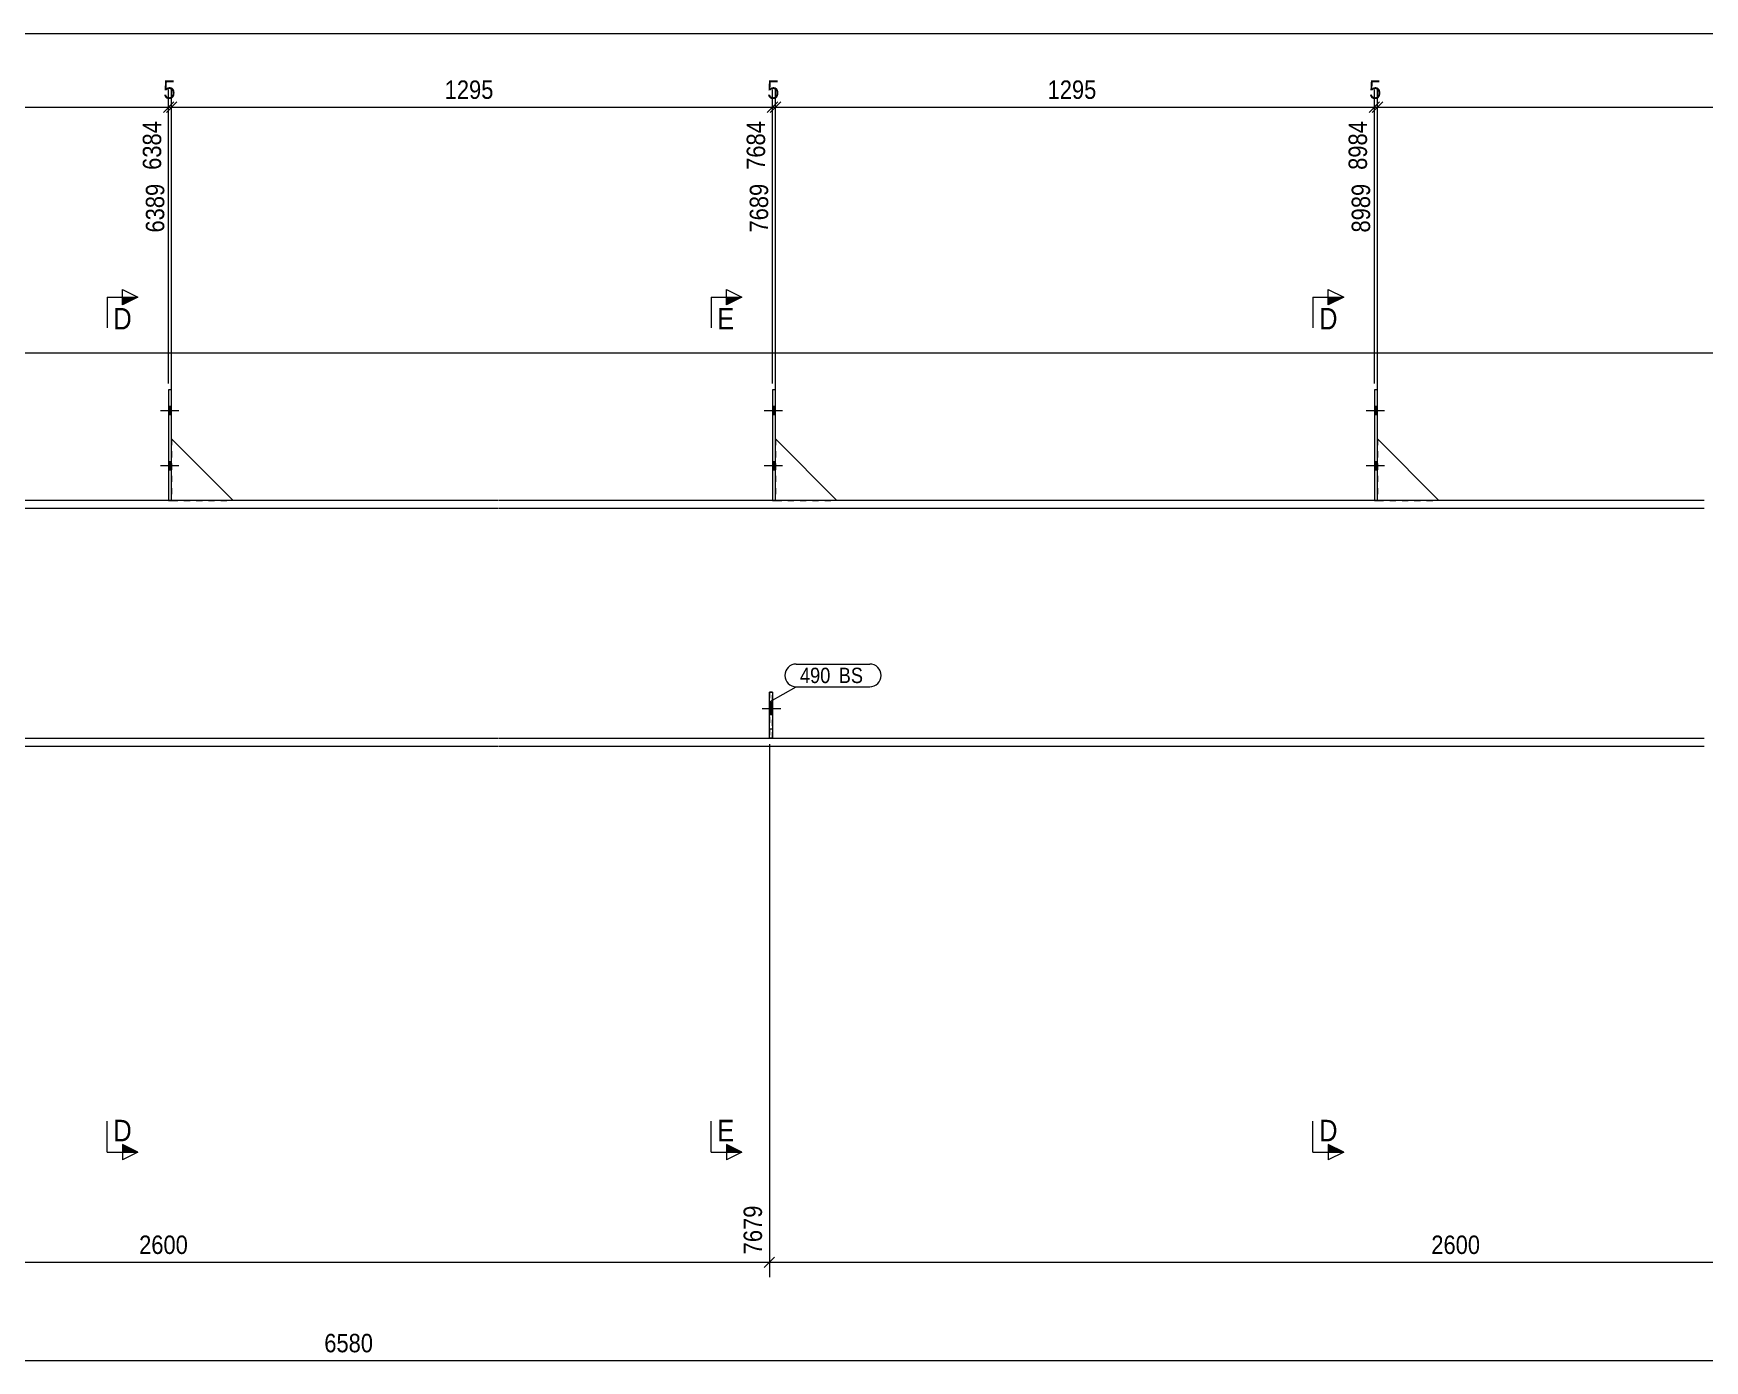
# Model space of a CAD drawing. Header units: millimetres. Extents: x 2 to 1174, y 1 to 825.
# Drawn here: x 608.9 to 880.9, y 288.6 to 504.6 of the extents above; entities that cross this region are included whole.
import ezdxf

# ---------------------------------------------------------------- set-up
doc = ezdxf.new("R2010")
doc.units = ezdxf.units.MM
for name, pattern in [('XKITLINE00', [0]), ('XKITLINE01', [4, 1, -1, 1, -1]), ('XKITLINE02', [4, 2, -2])]:
    doc.linetypes.add(name, pattern=pattern)
for name, color, linetype, lineweight in [('Bolt', 3, 'Continuous', 0), ('Dimensions', 7, 'Continuous', 0), ('Part', 2, 'Continuous', 0), ('PartMark', 7, 'Continuous', 0), ('Section', 6, 'Continuous', 0)]:
    doc.layers.add(name, color=color, linetype=linetype, lineweight=lineweight)
doc.styles.add('ARIAL', font='ARIAL.TTF')

# ---------------------------------------------------------------- blocks, each defined once
blk = doc.blocks.new('*A16')
at = {"layer": 'Part', "color": 2, "linetype": 'XKITLINE00', "lineweight": 0}
for p, q in [((684.61, 428.63), (586.73, 428.63)), ((684.61, 427.33), (586.73, 427.33)), ((782.91, 428.63), (684.71, 428.63)), ((782.91, 427.33), (684.71, 427.33)), ((880.89, 428.63), (783.01, 428.63)), ((880.89, 427.33), (783.01, 427.33)), ((586.73, 389.93), (684.61, 389.93)), ((684.71, 389.93), (782.91, 389.93)), ((783.01, 389.93), (880.89, 389.93)), ((586.73, 388.63), (684.61, 388.63)), ((684.71, 388.63), (782.91, 388.63)), ((783.01, 388.63), (880.89, 388.63))]:
    blk.add_line(p, q, dxfattribs=at)
blk = doc.blocks.new('*A35')
at = {"layer": 'Part', "color": 2, "linetype": 'XKITLINE00', "lineweight": 0}
blk.add_line((641.41, 428.63), (631.41, 438.63), dxfattribs=at)
at = {"layer": 'Part', "color": 7, "linetype": 'XKITLINE01', "lineweight": 0}
for p, q in [((631.41, 438.63), (631.41, 428.63)), ((631.41, 428.63), (641.41, 428.63))]:
    blk.add_line(p, q, dxfattribs=at)
blk = doc.blocks.new('*A36')
at = {"layer": 'Part', "color": 2, "linetype": 'XKITLINE00', "lineweight": 0}
for p, q in [((631.41, 446.63), (630.91, 446.63)), ((630.91, 446.63), (630.91, 428.63)), ((631.41, 428.63), (631.41, 446.63))]:
    blk.add_line(p, q, dxfattribs=at)
at = {"layer": 'Part', "color": 7, "linetype": 'XKITLINE01', "lineweight": 0}
blk.add_line((630.91, 428.63), (631.41, 428.63), dxfattribs=at)
blk = doc.blocks.new('*A37')
at = {"layer": 'Part', "color": 2, "linetype": 'XKITLINE00', "lineweight": 0}
blk.add_line((739.71, 428.63), (729.71, 438.63), dxfattribs=at)
at = {"layer": 'Part', "color": 7, "linetype": 'XKITLINE01', "lineweight": 0}
for p, q in [((729.71, 438.63), (729.71, 428.63)), ((729.71, 428.63), (739.71, 428.63))]:
    blk.add_line(p, q, dxfattribs=at)
blk = doc.blocks.new('*A38')
at = {"layer": 'Part', "color": 7, "linetype": 'XKITLINE01', "lineweight": 0}
for p, q in [((728.71, 397.43), (728.71, 389.93)), ((729.21, 397.43), (728.71, 397.43)), ((729.21, 389.93), (729.21, 397.43)), ((728.71, 391.43), (729.21, 391.43)), ((728.71, 389.93), (729.21, 389.93))]:
    blk.add_line(p, q, dxfattribs=at)
blk = doc.blocks.new('*A39')
at = {"layer": 'Part', "color": 2, "linetype": 'XKITLINE00', "lineweight": 0}
for p, q in [((729.71, 446.63), (729.21, 446.63)), ((729.21, 446.63), (729.21, 428.63)), ((729.71, 428.63), (729.71, 446.63))]:
    blk.add_line(p, q, dxfattribs=at)
at = {"layer": 'Part', "color": 7, "linetype": 'XKITLINE01', "lineweight": 0}
blk.add_line((729.21, 428.63), (729.71, 428.63), dxfattribs=at)
blk = doc.blocks.new('*A40')
at = {"layer": 'Part', "color": 2, "linetype": 'XKITLINE00', "lineweight": 0}
for p, q in [((728.71, 389.93), (728.71, 397.43)), ((728.71, 397.43), (729.21, 397.43)), ((729.21, 397.43), (729.21, 389.93))]:
    blk.add_line(p, q, dxfattribs=at)
at = {"layer": 'Part', "color": 7, "linetype": 'XKITLINE01', "lineweight": 0}
for p, q in [((728.71, 391.43), (729.21, 391.43)), ((729.21, 389.93), (728.71, 389.93))]:
    blk.add_line(p, q, dxfattribs=at)
blk = doc.blocks.new('*A41')
at = {"layer": 'Part', "color": 2, "linetype": 'XKITLINE00', "lineweight": 0}
blk.add_line((837.69, 428.63), (827.69, 438.63), dxfattribs=at)
at = {"layer": 'Part', "color": 7, "linetype": 'XKITLINE01', "lineweight": 0}
for p, q in [((827.69, 438.63), (827.69, 428.63)), ((827.69, 428.63), (837.69, 428.63))]:
    blk.add_line(p, q, dxfattribs=at)
blk = doc.blocks.new('*A42')
at = {"layer": 'Part', "color": 2, "linetype": 'XKITLINE00', "lineweight": 0}
for p, q in [((827.69, 446.63), (827.19, 446.63)), ((827.19, 446.63), (827.19, 428.63)), ((827.69, 428.63), (827.69, 446.63))]:
    blk.add_line(p, q, dxfattribs=at)
at = {"layer": 'Part', "color": 7, "linetype": 'XKITLINE01', "lineweight": 0}
blk.add_line((827.19, 428.63), (827.69, 428.63), dxfattribs=at)
blk = doc.blocks.new('*A70')
at = {"layer": 'Bolt'}
for points in [[(630.91, 443.93), (631.41, 443.93), (631.41, 442.53), (630.91, 442.53)], [(630.91, 443.93), (631.41, 443.93), (631.41, 442.53), (630.91, 442.53)], [(630.91, 434.93), (631.41, 434.93), (631.41, 433.53), (630.91, 433.53)], [(630.91, 434.93), (631.41, 434.93), (631.41, 433.53), (630.91, 433.53)]]:
    blk.add_hatch(color=3, dxfattribs=at).paths.add_polyline_path(points, flags=17)
at = {"layer": 'Bolt', "color": 3, "linetype": 'XKITLINE00', "lineweight": 0}
for p, q in [((631.41, 443.93), (630.91, 443.93)), ((631.41, 443.93), (630.91, 443.93)), ((632.57, 443.23), (629.57, 443.23)), ((632.57, 443.23), (629.57, 443.23)), ((631.41, 442.53), (630.91, 442.53)), ((631.41, 442.53), (630.91, 442.53)), ((632.57, 434.23), (629.57, 434.23)), ((632.57, 434.23), (629.57, 434.23)), ((631.41, 434.93), (630.91, 434.93)), ((631.41, 434.93), (630.91, 434.93)), ((631.41, 433.53), (630.91, 433.53)), ((631.41, 433.53), (630.91, 433.53))]:
    blk.add_line(p, q, dxfattribs=at)
blk = doc.blocks.new('*A71')
at = {"layer": 'Bolt', "color": 3, "linetype": 'XKITLINE02', "lineweight": 0}
for p, q in [((730.56, 394.73), (727.56, 394.73)), ((729.21, 395.71), (728.71, 395.71)), ((729.21, 393.75), (728.71, 393.75))]:
    blk.add_line(p, q, dxfattribs=at)
blk = doc.blocks.new('*A72')
at = {"layer": 'Bolt'}
for points in [[(729.21, 443.93), (729.71, 443.93), (729.71, 442.53), (729.21, 442.53)], [(729.21, 443.93), (729.71, 443.93), (729.71, 442.53), (729.21, 442.53)], [(729.21, 434.93), (729.71, 434.93), (729.71, 433.53), (729.21, 433.53)], [(729.21, 434.93), (729.71, 434.93), (729.71, 433.53), (729.21, 433.53)]]:
    blk.add_hatch(color=3, dxfattribs=at).paths.add_polyline_path(points, flags=17)
at = {"layer": 'Bolt', "color": 3, "linetype": 'XKITLINE00', "lineweight": 0}
for p, q in [((729.71, 443.93), (729.21, 443.93)), ((729.71, 443.93), (729.21, 443.93)), ((730.87, 443.23), (727.87, 443.23)), ((730.87, 443.23), (727.87, 443.23)), ((729.71, 442.53), (729.21, 442.53)), ((729.71, 442.53), (729.21, 442.53)), ((730.87, 434.23), (727.87, 434.23)), ((730.87, 434.23), (727.87, 434.23)), ((729.71, 434.93), (729.21, 434.93)), ((729.71, 434.93), (729.21, 434.93)), ((729.71, 433.53), (729.21, 433.53)), ((729.71, 433.53), (729.21, 433.53))]:
    blk.add_line(p, q, dxfattribs=at)
blk = doc.blocks.new('*A73')
at = {"layer": 'Bolt'}
blk.add_hatch(color=3, dxfattribs=at).paths.add_polyline_path([(729.21, 393.75), (728.71, 393.75), (728.71, 395.71), (729.21, 395.71)], flags=17)
at = {"layer": 'Bolt', "color": 3, "linetype": 'XKITLINE00', "lineweight": 0}
for p, q in [((730.56, 394.73), (727.56, 394.73)), ((729.21, 395.71), (728.71, 395.71)), ((729.21, 393.75), (728.71, 393.75))]:
    blk.add_line(p, q, dxfattribs=at)
blk = doc.blocks.new('*A74')
at = {"layer": 'Bolt'}
for points in [[(827.19, 443.93), (827.69, 443.93), (827.69, 442.53), (827.19, 442.53)], [(827.19, 443.93), (827.69, 443.93), (827.69, 442.53), (827.19, 442.53)], [(827.19, 434.93), (827.69, 434.93), (827.69, 433.53), (827.19, 433.53)], [(827.19, 434.93), (827.69, 434.93), (827.69, 433.53), (827.19, 433.53)]]:
    blk.add_hatch(color=3, dxfattribs=at).paths.add_polyline_path(points, flags=17)
at = {"layer": 'Bolt', "color": 3, "linetype": 'XKITLINE00', "lineweight": 0}
for p, q in [((827.69, 443.93), (827.19, 443.93)), ((827.69, 443.93), (827.19, 443.93)), ((828.85, 443.23), (825.85, 443.23)), ((828.85, 443.23), (825.85, 443.23)), ((827.69, 442.53), (827.19, 442.53)), ((827.69, 442.53), (827.19, 442.53)), ((828.85, 434.23), (825.85, 434.23)), ((828.85, 434.23), (825.85, 434.23)), ((827.69, 434.93), (827.19, 434.93)), ((827.69, 434.93), (827.19, 434.93)), ((827.69, 433.53), (827.19, 433.53)), ((827.69, 433.53), (827.19, 433.53))]:
    blk.add_line(p, q, dxfattribs=at)
blk = doc.blocks.new('*A209')
at = {"layer": 'Dimensions', "color": 7, "linetype": 'XKITLINE00', "lineweight": 0}
blk.add_line((45.56, 504.63), (1122.85, 504.63), dxfattribs=at)
blk = doc.blocks.new('*A215')
at = {"layer": 'Dimensions', "color": 7, "linetype": 'XKITLINE00', "lineweight": 0}
blk.add_line((56.19, 452.63), (1120.85, 452.63), dxfattribs=at)
blk = doc.blocks.new('*A216')
at = {"layer": 'Dimensions', "color": 7, "linetype": 'XKITLINE00', "lineweight": 0}
blk.add_line((397.22, 288.63), (924.19, 288.63), dxfattribs=at)
at = {"layer": 'Dimensions', "color": 3, "style": 'ARIAL', "width": 0.85}
blk.add_text('6580', height=3, dxfattribs=at).set_placement((656.26, 289.98))
blk = doc.blocks.new('*A217')
at = {"layer": 'Dimensions', "color": 7, "linetype": 'XKITLINE00', "lineweight": 0}
for p, q in [((532.43, 388.93), (532.43, 302.23)), ((728.71, 388.93), (728.71, 302.23)), ((533.28, 305.48), (531.58, 303.78)), ((729.56, 305.48), (727.86, 303.78)), ((532.43, 304.63), (728.71, 304.63))]:
    blk.add_line(p, q, dxfattribs=at)
at = {"layer": 'Dimensions', "color": 3}
for p in [(532.43, 304.63), (728.71, 304.63)]:
    blk.add_point(p, dxfattribs=at)
at = {"layer": 'Dimensions', "color": 3, "style": 'ARIAL', "width": 0.85}
blk.add_text('7679', height=3, rotation=90.0002, dxfattribs=at).set_placement((727.51, 305.93))
blk.add_text('2600', height=3, dxfattribs=at).set_placement((626.12, 305.98))
blk = doc.blocks.new('*A218')
at = {"layer": 'Dimensions', "color": 7, "linetype": 'XKITLINE00', "lineweight": 0}
for p, q in [((631.41, 439.63), (631.41, 495.48)), ((729.21, 447.63), (729.21, 495.48)), ((632.26, 493.48), (630.56, 491.78)), ((631.41, 492.63), (729.21, 492.63)), ((730.06, 493.48), (728.36, 491.78))]:
    blk.add_line(p, q, dxfattribs=at)
at = {"layer": 'Dimensions', "color": 3}
for p in [(631.41, 492.63), (729.21, 492.63)]:
    blk.add_point(p, dxfattribs=at)
at = {"layer": 'Dimensions', "color": 3, "style": 'ARIAL', "width": 0.85}
blk.add_text('1295', height=3, dxfattribs=at).set_placement((675.86, 493.98))
blk.add_text('7684', height=3, rotation=90.0002, dxfattribs=at).set_placement((728.01, 482.43))
blk = doc.blocks.new('*A236')
at = {"layer": 'PartMark', "color": 7, "linetype": 'XKITLINE00', "lineweight": 0}
for p, q in [((733.08, 402), (745.04, 402)), ((728.84, 395.9), (733.08, 398.3)), ((733.08, 398.3), (745.04, 398.3))]:
    blk.add_line(p, q, dxfattribs=at)
for centre, start, end in [((733.08, 400.15), 90, 270), ((745.04, 400.15), 270, 90)]:
    blk.add_arc(centre, 1.85, start, end, dxfattribs=at)
at = {"layer": 'PartMark', "color": 3, "style": 'ARIAL', "width": 0.85}
for s, p in [('490', (733.68, 398.9)), ('BS', (739.99, 398.9))]:
    blk.add_text(s, height=2.5, dxfattribs=at).set_placement(p)
blk = doc.blocks.new('*A244')
at = {"layer": 'Section'}
for points in [[(623.41, 461.7), (625.91, 461.7), (623.41, 460.45)], [(623.41, 323.82), (625.91, 322.57), (623.41, 322.57)]]:
    blk.add_hatch(color=3, dxfattribs=at).paths.add_polyline_path(points, flags=17)
at = {"layer": 'Section', "color": 3, "linetype": 'XKITLINE00', "lineweight": 0}
for p, q in [((623.41, 460.45), (623.41, 462.95)), ((623.41, 462.95), (625.91, 461.7)), ((625.91, 461.7), (623.41, 460.45)), ((625.91, 322.57), (623.41, 323.82)), ((623.41, 323.82), (623.41, 321.32)), ((625.91, 322.57), (623.41, 321.32))]:
    blk.add_line(p, q, dxfattribs=at)
at = {"layer": 'Section', "color": 1, "linetype": 'XKITLINE00', "lineweight": 0}
for p, q in [((620.91, 461.7), (620.91, 456.7)), ((620.91, 461.7), (625.91, 461.7)), ((620.91, 322.57), (620.91, 327.57)), ((620.91, 322.57), (625.91, 322.57))]:
    blk.add_line(p, q, dxfattribs=at)
at = {"layer": 'Section', "color": 7, "style": 'ARIAL', "width": 0.85}
for p in [(621.91, 456.45), (621.91, 324.32)]:
    blk.add_text('D', height=3.5, dxfattribs=at).set_placement(p)
blk = doc.blocks.new('*A248')
at = {"layer": 'Section'}
for points in [[(819.69, 461.7), (822.19, 461.7), (819.69, 460.45)], [(819.69, 323.82), (822.19, 322.57), (819.69, 322.57)]]:
    blk.add_hatch(color=3, dxfattribs=at).paths.add_polyline_path(points, flags=17)
at = {"layer": 'Section', "color": 3, "linetype": 'XKITLINE00', "lineweight": 0}
for p, q in [((819.69, 460.45), (819.69, 462.95)), ((819.69, 462.95), (822.19, 461.7)), ((822.19, 461.7), (819.69, 460.45)), ((822.19, 322.57), (819.69, 323.82)), ((819.69, 323.82), (819.69, 321.32)), ((822.19, 322.57), (819.69, 321.32))]:
    blk.add_line(p, q, dxfattribs=at)
at = {"layer": 'Section', "color": 1, "linetype": 'XKITLINE00', "lineweight": 0}
for p, q in [((817.19, 461.7), (817.19, 456.7)), ((817.19, 461.7), (822.19, 461.7)), ((817.19, 322.57), (817.19, 327.57)), ((817.19, 322.57), (822.19, 322.57))]:
    blk.add_line(p, q, dxfattribs=at)
at = {"layer": 'Section', "color": 7, "style": 'ARIAL', "width": 0.85}
for p in [(818.19, 456.45), (818.19, 324.32)]:
    blk.add_text('D', height=3.5, dxfattribs=at).set_placement(p)
blk = doc.blocks.new('*A249')
at = {"layer": 'Section'}
for points in [[(721.71, 461.7), (724.21, 461.7), (721.71, 460.45)], [(721.71, 323.82), (724.21, 322.57), (721.71, 322.57)]]:
    blk.add_hatch(color=3, dxfattribs=at).paths.add_polyline_path(points, flags=17)
at = {"layer": 'Section', "color": 3, "linetype": 'XKITLINE00', "lineweight": 0}
for p, q in [((721.71, 460.45), (721.71, 462.95)), ((721.71, 462.95), (724.21, 461.7)), ((724.21, 461.7), (721.71, 460.45)), ((724.21, 322.57), (721.71, 323.82)), ((721.71, 323.82), (721.71, 321.32)), ((724.21, 322.57), (721.71, 321.32))]:
    blk.add_line(p, q, dxfattribs=at)
at = {"layer": 'Section', "color": 1, "linetype": 'XKITLINE00', "lineweight": 0}
for p, q in [((719.21, 461.7), (719.21, 456.7)), ((719.21, 461.7), (724.21, 461.7)), ((719.21, 322.57), (719.21, 327.57)), ((719.21, 322.57), (724.21, 322.57))]:
    blk.add_line(p, q, dxfattribs=at)
at = {"layer": 'Section', "color": 7, "style": 'ARIAL', "width": 0.85}
for p in [(720.21, 456.45), (720.21, 324.32)]:
    blk.add_text('E', height=3.5, dxfattribs=at).set_placement(p)
blk = doc.blocks.new('*A264')
at = {"layer": 'Dimensions', "color": 7, "linetype": 'XKITLINE00', "lineweight": 0}
for p, q in [((533.43, 439.63), (533.43, 495.48)), ((630.91, 447.63), (630.91, 495.48)), ((534.28, 493.48), (532.58, 491.78)), ((533.43, 492.63), (630.91, 492.63)), ((631.76, 493.48), (630.06, 491.78))]:
    blk.add_line(p, q, dxfattribs=at)
at = {"layer": 'Dimensions', "color": 3}
for p in [(533.43, 492.63), (630.91, 492.63)]:
    blk.add_point(p, dxfattribs=at)
at = {"layer": 'Dimensions', "color": 3, "style": 'ARIAL', "width": 0.85}
blk.add_text('1295', height=3, dxfattribs=at).set_placement((577.72, 493.98))
blk.add_text('6384', height=3, rotation=90.0002, dxfattribs=at).set_placement((629.71, 482.43))
blk = doc.blocks.new('*A265')
at = {"layer": 'Dimensions', "color": 7, "linetype": 'XKITLINE00', "lineweight": 0}
for p, q in [((630.91, 447.63), (630.91, 495.48)), ((631.41, 439.63), (631.41, 495.48)), ((631.76, 493.48), (630.06, 491.78)), ((632.26, 493.48), (630.56, 491.78)), ((630.91, 492.63), (631.41, 492.63))]:
    blk.add_line(p, q, dxfattribs=at)
at = {"layer": 'Dimensions', "color": 3}
for p in [(630.91, 492.63), (631.41, 492.63)]:
    blk.add_point(p, dxfattribs=at)
at = {"layer": 'Dimensions', "color": 3, "style": 'ARIAL', "width": 0.85}
blk.add_text('5', height=3, dxfattribs=at).set_placement((630.05, 493.98))
blk.add_text('6389', height=3, rotation=90.0002, dxfattribs=at).set_placement((630.21, 472.23))
blk = doc.blocks.new('*A270')
at = {"layer": 'Dimensions', "color": 7, "linetype": 'XKITLINE00', "lineweight": 0}
for p, q in [((728.71, 388.93), (728.71, 302.23)), ((953.12, 388.93), (953.12, 302.23)), ((729.56, 305.48), (727.86, 303.78)), ((953.96, 305.48), (952.27, 303.78)), ((728.71, 304.63), (953.12, 304.63))]:
    blk.add_line(p, q, dxfattribs=at)
at = {"layer": 'Dimensions', "color": 3}
for p in [(728.71, 304.63), (953.12, 304.63)]:
    blk.add_point(p, dxfattribs=at)
at = {"layer": 'Dimensions', "color": 3, "style": 'ARIAL', "width": 0.85}
blk.add_text('10279', height=3, rotation=90.0002, dxfattribs=at).set_placement((951.92, 305.93))
blk.add_text('2600', height=3, dxfattribs=at).set_placement((836.46, 305.98))
blk = doc.blocks.new('*A273')
at = {"layer": 'Dimensions', "color": 7, "linetype": 'XKITLINE00', "lineweight": 0}
for p, q in [((729.21, 447.63), (729.21, 495.48)), ((729.71, 439.63), (729.71, 495.48)), ((730.06, 493.48), (728.36, 491.78)), ((730.56, 493.48), (728.86, 491.78)), ((729.21, 492.63), (729.71, 492.63))]:
    blk.add_line(p, q, dxfattribs=at)
at = {"layer": 'Dimensions', "color": 3}
for p in [(729.21, 492.63), (729.71, 492.63)]:
    blk.add_point(p, dxfattribs=at)
at = {"layer": 'Dimensions', "color": 3, "style": 'ARIAL', "width": 0.85}
blk.add_text('5', height=3, dxfattribs=at).set_placement((728.35, 493.98))
blk.add_text('7689', height=3, rotation=90.0002, dxfattribs=at).set_placement((728.51, 472.23))
blk = doc.blocks.new('*A274')
at = {"layer": 'Dimensions', "color": 7, "linetype": 'XKITLINE00', "lineweight": 0}
for p, q in [((729.71, 439.63), (729.71, 495.48)), ((827.19, 447.63), (827.19, 495.48)), ((730.56, 493.48), (728.86, 491.78)), ((729.71, 492.63), (827.19, 492.63)), ((828.04, 493.48), (826.34, 491.78))]:
    blk.add_line(p, q, dxfattribs=at)
at = {"layer": 'Dimensions', "color": 3}
for p in [(729.71, 492.63), (827.19, 492.63)]:
    blk.add_point(p, dxfattribs=at)
at = {"layer": 'Dimensions', "color": 3, "style": 'ARIAL', "width": 0.85}
blk.add_text('1295', height=3, dxfattribs=at).set_placement((774, 493.98))
blk.add_text('8984', height=3, rotation=90.0002, dxfattribs=at).set_placement((825.99, 482.43))
blk = doc.blocks.new('*A275')
at = {"layer": 'Dimensions', "color": 7, "linetype": 'XKITLINE00', "lineweight": 0}
for p, q in [((827.19, 447.63), (827.19, 495.48)), ((827.69, 439.63), (827.69, 495.48)), ((828.04, 493.48), (826.34, 491.78)), ((828.54, 493.48), (826.84, 491.78)), ((827.19, 492.63), (827.69, 492.63))]:
    blk.add_line(p, q, dxfattribs=at)
at = {"layer": 'Dimensions', "color": 3}
for p in [(827.19, 492.63), (827.69, 492.63)]:
    blk.add_point(p, dxfattribs=at)
at = {"layer": 'Dimensions', "color": 3, "style": 'ARIAL', "width": 0.85}
blk.add_text('5', height=3, dxfattribs=at).set_placement((826.33, 493.98))
blk.add_text('8989', height=3, rotation=90.0002, dxfattribs=at).set_placement((826.49, 472.23))
blk = doc.blocks.new('*A276')
at = {"layer": 'Dimensions', "color": 7, "linetype": 'XKITLINE00', "lineweight": 0}
for p, q in [((827.69, 439.63), (827.69, 495.48)), ((953.62, 447.63), (953.62, 495.48)), ((828.54, 493.48), (826.84, 491.78)), ((827.69, 492.63), (953.62, 492.63)), ((954.46, 493.48), (952.77, 491.78))]:
    blk.add_line(p, q, dxfattribs=at)
at = {"layer": 'Dimensions', "color": 3}
for p in [(827.69, 492.63), (953.62, 492.63)]:
    blk.add_point(p, dxfattribs=at)
at = {"layer": 'Dimensions', "color": 3, "style": 'ARIAL', "width": 0.85}
blk.add_text('1295', height=3, dxfattribs=at).set_placement((886.2, 493.98))
blk.add_text('10284', height=3, rotation=90.0002, dxfattribs=at).set_placement((952.42, 480.21))

msp = doc.modelspace()

# ---------------------------------------------------------------- block references
at = {"lineweight": 0}
for name in ['*A209', '*A264', '*A265', '*A218', '*A273', '*A274', '*A275', '*A276', '*A244', '*A249', '*A248', '*A215', '*A36', '*A39', '*A42', '*A70', '*A72', '*A74', '*A35', '*A37', '*A41', '*A236', '*A38', '*A40', '*A71', '*A73', '*A216', '*A217', '*A270']:
    msp.add_blockref(name, (0, 0), dxfattribs=at)
at = {"layer": 'Part', "lineweight": 0}
msp.add_blockref('*A16', (0, 0), dxfattribs=at)

doc.saveas('drawing.dxf')
